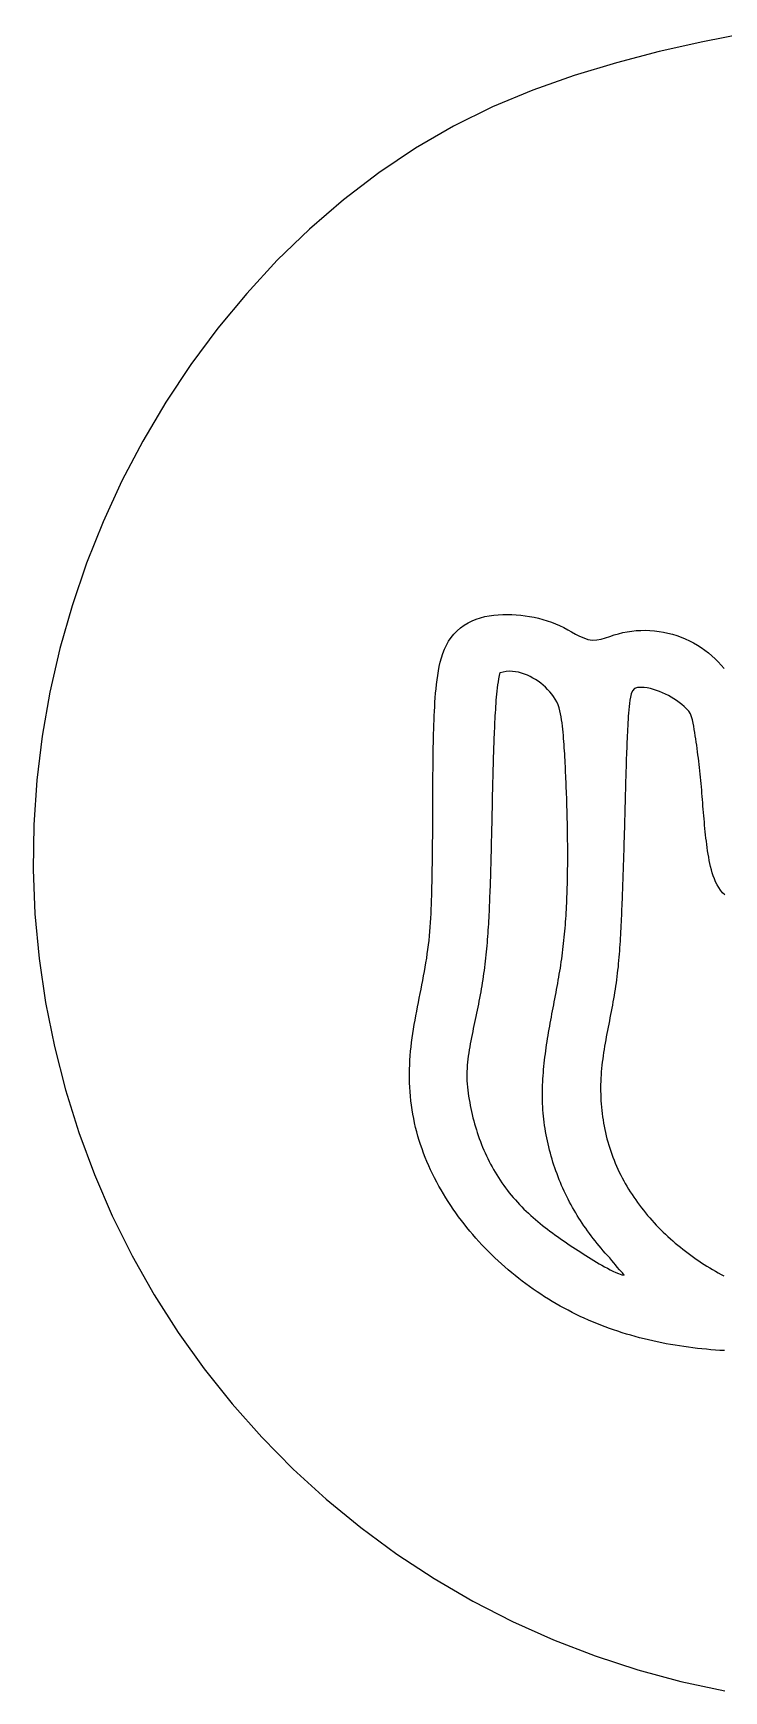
# Model space of a CAD drawing. Extents: x 94.2 to 110.9, y 183.9 to 225.2.
# Drawn here: x 102.88 to 106.14, y 184.01 to 191.84 of the extents above; entities that cross this region are included whole.
import ezdxf

# ---------------------------------------------------------------- set-up
doc = ezdxf.new("R2010")
doc.units = 0
doc.layers.add('CALQUE_1', color=7, linetype='CONTINUOUS')

msp = doc.modelspace()

# ---------------------------------------------------------------- linework, layer by layer
at = {"layer": 'CALQUE_1', "color": 7}
for points in [[(106.2524, 191.841), (106.0448, 191.8001), (105.8394, 191.7541), (105.6369, 191.7016), (105.4379, 191.6413), (105.2429, 191.572), (105.0526, 191.4924), (104.8674, 191.4011), (104.6879, 191.2973), (104.5147, 191.1813), (104.348, 191.054), (104.1884, 190.9163), (104.0362, 190.7688), (103.8919, 190.6125), (103.7559, 190.4482), (103.6285, 190.2767), (103.5103, 190.0988), (103.4016, 189.9154), (103.3028, 189.7271), (103.214, 189.5344), (103.1354, 189.3379), (103.0672, 189.1379), (103.0094, 188.935), (102.9624, 188.7297), (102.9261, 188.5223), (102.9008, 188.3134), (102.8867, 188.1035), (102.8838, 187.893), (102.8923, 187.6825), (102.912, 187.4725), (102.9428, 187.2636), (102.9844, 187.0564), (103.0368, 186.8517), (103.0998, 186.6498), (103.1732, 186.4515), (103.2568, 186.2574), (103.3506, 186.0681), (103.4544, 185.8841), (103.5679, 185.706), (103.6907, 185.5343), (103.8225, 185.3693), (103.9627, 185.2115), (104.111, 185.0612), (104.2669, 184.919), (104.4301, 184.7851), (104.6001, 184.66), (104.7765, 184.5442), (104.9589, 184.438), (105.1467, 184.3417), (105.3395, 184.2554), (105.5365, 184.1794), (105.7374, 184.1138), (105.9413, 184.0587), (106.1479, 184.0143)], [(106.1468, 185.6206), (106.1256, 185.6219), (106.1043, 185.6233), (106.0831, 185.625), (106.0619, 185.6269), (106.0407, 185.629), (106.0195, 185.6313), (105.9983, 185.6338), (105.9771, 185.6365), (105.9559, 185.6395), (105.9348, 185.6426), (105.9137, 185.646), (105.8927, 185.6497), (105.8716, 185.6535), (105.8506, 185.6576), (105.8297, 185.6619), (105.8088, 185.6665), (105.788, 185.6713), (105.7672, 185.6763), (105.7465, 185.6816), (105.7259, 185.6872), (105.7054, 185.693), (105.6849, 185.699), (105.6645, 185.7053), (105.6442, 185.7118), (105.6239, 185.7186), (105.6038, 185.7257), (105.5838, 185.733), (105.5639, 185.7406), (105.544, 185.7484), (105.5243, 185.7565), (105.5047, 185.7649), (105.4853, 185.7736), (105.4659, 185.7825), (105.4467, 185.7918), (105.4276, 185.8012), (105.4086, 185.811), (105.3898, 185.821), (105.3711, 185.8313), (105.3526, 185.8418), (105.3342, 185.8526), (105.316, 185.8637), (105.2979, 185.875), (105.2799, 185.8866), (105.2622, 185.8984), (105.2445, 185.9105), (105.2271, 185.9229), (105.2098, 185.9354), (105.1927, 185.9483), (105.1758, 185.9613), (105.159, 185.9746), (105.1425, 185.9882), (105.1261, 186.002), (105.1099, 186.016), (105.0939, 186.0302), (105.0781, 186.0447), (105.0625, 186.0594), (105.0471, 186.0744), (105.0319, 186.0895), (105.0169, 186.1049), (105.0021, 186.1206), (104.9875, 186.1364), (104.9732, 186.1524), (104.959, 186.1687), (104.9451, 186.1852), (104.9315, 186.2018), (104.9181, 186.2187), (104.9049, 186.2358), (104.892, 186.2531), (104.8793, 186.2706), (104.867, 186.2882), (104.8549, 186.3061), (104.8431, 186.3241), (104.8316, 186.3423), (104.8204, 186.3607), (104.8095, 186.3792), (104.799, 186.3979), (104.7887, 186.4168), (104.7789, 186.4358), (104.7693, 186.455), (104.7601, 186.4743), (104.7513, 186.4938), (104.7428, 186.5134), (104.7347, 186.5332), (104.727, 186.553), (104.7197, 186.573), (104.7128, 186.5932), (104.7062, 186.6134), (104.7001, 186.6338), (104.6945, 186.6543), (104.6892, 186.6749), (104.6844, 186.6956), (104.68, 186.7164), (104.6761, 186.7373), (104.6725, 186.7583), (104.6695, 186.7793), (104.6668, 186.8004), (104.6646, 186.8216), (104.6629, 186.8427), (104.6616, 186.864), (104.6607, 186.8852), (104.6602, 186.9064), (104.6602, 186.9277), (104.6605, 186.949), (104.6612, 186.9702), (104.6623, 186.9914), (104.6638, 187.0126), (104.6656, 187.0338), (104.6677, 187.055), (104.6702, 187.0761), (104.6729, 187.0971), (104.6759, 187.1181), (104.6792, 187.1391), (104.6826, 187.16), (104.6863, 187.1809), (104.6901, 187.2018), (104.6941, 187.2227), (104.6981, 187.2435), (104.7022, 187.2644), (104.7064, 187.2852), (104.7105, 187.3061), (104.7147, 187.3269), (104.7188, 187.3477), (104.7229, 187.3686), (104.7268, 187.3895), (104.7307, 187.4104), (104.7344, 187.4313), (104.7379, 187.4522), (104.7413, 187.4732), (104.7444, 187.4942), (104.7473, 187.5152), (104.7499, 187.5362), (104.7523, 187.5573), (104.7544, 187.5784), (104.7562, 187.5996), (104.7579, 187.6207), (104.7594, 187.6419), (104.7607, 187.6631), (104.7618, 187.6843), (104.7628, 187.7056), (104.7637, 187.7268), (104.7644, 187.748), (104.7651, 187.7693), (104.7657, 187.7905), (104.7663, 187.8118), (104.7668, 187.833), (104.7672, 187.8542), (104.7677, 187.8755), (104.768, 187.8967), (104.7684, 187.9179), (104.7687, 187.9392), (104.7689, 187.9604), (104.7691, 187.9816), (104.7693, 188.0028), (104.7695, 188.0241), (104.7697, 188.0453), (104.7698, 188.0665), (104.7699, 188.0877), (104.77, 188.109), (104.7701, 188.1302), (104.7702, 188.1514), (104.7703, 188.1726), (104.7703, 188.1939), (104.7704, 188.2151), (104.7705, 188.2363), (104.7705, 188.2575), (104.7706, 188.2788), (104.7707, 188.3), (104.7708, 188.3212), (104.771, 188.3424), (104.7712, 188.3637), (104.7713, 188.3849), (104.7716, 188.4061), (104.7718, 188.4274), (104.7721, 188.4486), (104.7725, 188.4698), (104.7729, 188.4911), (104.7733, 188.5123), (104.7738, 188.5335), (104.7744, 188.5548), (104.7751, 188.576), (104.7759, 188.5972), (104.7769, 188.6184), (104.7779, 188.6396), (104.7791, 188.6608), (104.7804, 188.682), (104.7819, 188.7032), (104.7837, 188.7243), (104.7857, 188.7454), (104.7879, 188.7665), (104.7905, 188.7876), (104.7935, 188.8087), (104.797, 188.8297), (104.8009, 188.8506), (104.8055, 188.8714), (104.8109, 188.892), (104.8174, 188.9122), (104.8251, 188.932), (104.8342, 188.9512), (104.8447, 188.9698), (104.8567, 188.9874), (104.8701, 189.004), (104.8849, 189.0193), (104.901, 189.0333), (104.9182, 189.0458), (104.9364, 189.0569), (104.9554, 189.0665), (104.9751, 189.0746), (104.9953, 189.0812), (105.0159, 189.0863), (105.0368, 189.0902), (105.0579, 189.093), (105.0791, 189.0949), (105.1003, 189.096), (105.1216, 189.0963), (105.1428, 189.0959), (105.164, 189.0948), (105.1852, 189.093), (105.2063, 189.0905), (105.2273, 189.0873), (105.2482, 189.0834), (105.2689, 189.0787), (105.2895, 189.0733), (105.3098, 189.0671), (105.3298, 189.0601), (105.3496, 189.0523), (105.369, 189.0437), (105.3881, 189.0344), (105.407, 189.0246), (105.4256, 189.0143), (105.4441, 189.004), (105.463, 188.9943), (105.4824, 188.9857), (105.5026, 188.9788), (105.5235, 188.9754), (105.5447, 188.9764), (105.5656, 188.9804), (105.586, 188.9863), (105.6061, 188.993), (105.6263, 188.9997), (105.6467, 189.0057), (105.6674, 189.0107), (105.6883, 189.0148), (105.7094, 189.0179), (105.7307, 189.0201), (105.7522, 189.0213), (105.7736, 189.0216), (105.7951, 189.0209), (105.8166, 189.0192), (105.838, 189.0167), (105.8592, 189.0131), (105.8803, 189.0086), (105.9012, 189.0032), (105.9218, 188.9969), (105.9421, 188.9897), (105.9621, 188.9816), (105.9816, 188.9726), (106.0006, 188.9628), (106.0192, 188.9522), (106.0372, 188.9408), (106.0545, 188.9285), (106.0712, 188.9156), (106.0872, 188.9018), (106.1026, 188.8874), (106.1175, 188.8724), (106.1319, 188.8569), (106.1458, 188.8409)], [(105.0871, 188.8218), (105.0836, 188.8075), (105.0809, 188.7931), (105.0782, 188.7787), (105.076, 188.7642), (105.0741, 188.7496), (105.0724, 188.735), (105.0708, 188.7204), (105.0695, 188.7058), (105.0683, 188.6912), (105.0673, 188.6765), (105.0663, 188.6619), (105.0654, 188.6472), (105.0645, 188.6326), (105.0637, 188.6179), (105.0629, 188.6033), (105.0621, 188.5886), (105.0614, 188.574), (105.0607, 188.5593), (105.0601, 188.5446), (105.0595, 188.53), (105.0589, 188.5153), (105.0583, 188.5006), (105.0578, 188.486), (105.0572, 188.4713), (105.0567, 188.4566), (105.0562, 188.442), (105.0558, 188.4273), (105.0553, 188.4126), (105.0549, 188.3979), (105.0545, 188.3833), (105.0541, 188.3686), (105.0537, 188.3539), (105.0533, 188.3392), (105.0529, 188.3246), (105.0526, 188.3099), (105.0522, 188.2952), (105.0519, 188.2806), (105.0516, 188.2659), (105.0512, 188.2512), (105.0509, 188.2365), (105.0506, 188.2219), (105.0503, 188.2072), (105.05, 188.1925), (105.0497, 188.1778), (105.0494, 188.1632), (105.0491, 188.1485), (105.0487, 188.1338), (105.0484, 188.1191), (105.0481, 188.1045), (105.0478, 188.0898), (105.0475, 188.0751), (105.0472, 188.0604), (105.0468, 188.0458), (105.0465, 188.0311), (105.0462, 188.0164), (105.0458, 188.0018), (105.0455, 187.9871), (105.0451, 187.9724), (105.0447, 187.9577), (105.0443, 187.9431), (105.0439, 187.9284), (105.0435, 187.9137), (105.0431, 187.8991), (105.0427, 187.8844), (105.0422, 187.8697), (105.0418, 187.855), (105.0413, 187.8404), (105.0408, 187.8257), (105.0403, 187.811), (105.0398, 187.7963), (105.0392, 187.7817), (105.0386, 187.767), (105.038, 187.7523), (105.0374, 187.7377), (105.0368, 187.723), (105.0362, 187.7083), (105.0355, 187.6936), (105.0348, 187.679), (105.034, 187.6643), (105.0333, 187.6496), (105.0324, 187.635), (105.0316, 187.6203), (105.0307, 187.6056), (105.0297, 187.591), (105.0287, 187.5763), (105.0276, 187.5617), (105.0264, 187.5471), (105.0252, 187.5324), (105.0239, 187.5178), (105.0225, 187.5032), (105.0211, 187.4886), (105.0195, 187.474), (105.0179, 187.4594), (105.0161, 187.4449), (105.0143, 187.4303), (105.0124, 187.4157), (105.0103, 187.4012), (105.0082, 187.3867), (105.006, 187.3722), (105.0037, 187.3577), (105.0013, 187.3432), (104.9988, 187.3287), (104.9963, 187.3142), (104.9937, 187.2998), (104.991, 187.2854), (104.9882, 187.2709), (104.9854, 187.2565), (104.9826, 187.2421), (104.9797, 187.2277), (104.9767, 187.2133), (104.9737, 187.199), (104.9707, 187.1846), (104.9676, 187.1703), (104.9646, 187.1559), (104.9615, 187.1416), (104.9585, 187.1272), (104.9556, 187.1128), (104.9527, 187.0984), (104.9499, 187.084), (104.9472, 187.0696), (104.9447, 187.0551), (104.9422, 187.0406), (104.94, 187.0261), (104.9378, 187.0115), (104.936, 186.9969), (104.9343, 186.9823), (104.9329, 186.9677), (104.9319, 186.953), (104.9311, 186.9383), (104.9308, 186.9237), (104.9309, 186.909), (104.9314, 186.8944), (104.9323, 186.8797), (104.9336, 186.8651), (104.9352, 186.8505), (104.9371, 186.8359), (104.9393, 186.8214), (104.9417, 186.8068), (104.9443, 186.7924), (104.9471, 186.7779), (104.95, 186.7635), (104.9531, 186.7491), (104.9564, 186.7348), (104.9599, 186.7205), (104.9636, 186.7062), (104.9675, 186.6921), (104.9715, 186.6779), (104.9757, 186.6639), (104.9802, 186.6499), (104.9848, 186.6359), (104.9897, 186.6221), (104.9947, 186.6083), (105, 186.5946), (105.0055, 186.5809), (105.0112, 186.5674), (105.0171, 186.5539), (105.0233, 186.5405), (105.0296, 186.5273), (105.0362, 186.5141), (105.0429, 186.5011), (105.0499, 186.4881), (105.0571, 186.4753), (105.0645, 186.4626), (105.0721, 186.45), (105.08, 186.4376), (105.088, 186.4252), (105.0963, 186.4131), (105.1048, 186.401), (105.1135, 186.3892), (105.1223, 186.3774), (105.1314, 186.3659), (105.1407, 186.3544), (105.1502, 186.3432), (105.1598, 186.3321), (105.1696, 186.3211), (105.1796, 186.3103), (105.1898, 186.2997), (105.2002, 186.2893), (105.2107, 186.279), (105.2214, 186.269), (105.2322, 186.259), (105.2432, 186.2493), (105.2543, 186.2397), (105.2656, 186.2303), (105.2769, 186.221), (105.2884, 186.2118), (105.2999, 186.2027), (105.3116, 186.1938), (105.3233, 186.1849), (105.3351, 186.1762), (105.3469, 186.1675), (105.3589, 186.159), (105.3708, 186.1505), (105.3829, 186.142), (105.3949, 186.1337), (105.407, 186.1254), (105.4192, 186.1171), (105.4314, 186.1089), (105.4436, 186.1008), (105.4559, 186.0928), (105.4682, 186.0848), (105.4806, 186.0769), (105.493, 186.0691), (105.5054, 186.0613), (105.5179, 186.0536), (105.5305, 186.046), (105.5431, 186.0385), (105.5558, 186.0311), (105.5686, 186.0238), (105.5813, 186.0167), (105.5941, 186.0097), (105.607, 186.0028), (105.6203, 185.996), (105.6337, 185.9896), (105.6468, 185.9846), (105.6619, 185.9791), (105.6729, 185.977), (105.6658, 185.9874), (105.6518, 186.0026), (105.6412, 186.0151), (105.6331, 186.0256), (105.6248, 186.0358), (105.6153, 186.0467), (105.6051, 186.058), (105.5947, 186.0694), (105.5846, 186.0808), (105.5746, 186.0923), (105.5647, 186.1039), (105.5551, 186.1155), (105.5456, 186.1271), (105.5362, 186.1388), (105.5271, 186.1506), (105.5181, 186.1624), (105.5092, 186.1743), (105.5006, 186.1862), (105.4921, 186.1982), (105.4837, 186.2102), (105.4756, 186.2224), (105.4676, 186.2346), (105.4597, 186.2468), (105.4521, 186.2592), (105.4446, 186.2716), (105.4372, 186.2841), (105.43, 186.2967), (105.423, 186.3094), (105.4162, 186.3222), (105.4095, 186.335), (105.4029, 186.348), (105.3966, 186.3611), (105.3904, 186.3742), (105.3843, 186.3875), (105.3784, 186.4008), (105.3727, 186.4143), (105.3671, 186.4278), (105.3618, 186.4415), (105.3565, 186.4552), (105.3515, 186.4691), (105.3466, 186.483), (105.3419, 186.4969), (105.3374, 186.511), (105.3331, 186.5251), (105.3289, 186.5393), (105.325, 186.5536), (105.3212, 186.5679), (105.3176, 186.5822), (105.3142, 186.5967), (105.311, 186.6111), (105.308, 186.6256), (105.3052, 186.6401), (105.3026, 186.6547), (105.3002, 186.6693), (105.298, 186.6839), (105.296, 186.6986), (105.2942, 186.7132), (105.2927, 186.7279), (105.2913, 186.7426), (105.2902, 186.7573), (105.2893, 186.772), (105.2886, 186.7867), (105.2881, 186.8013), (105.2878, 186.816), (105.2877, 186.8307), (105.2879, 186.8454), (105.2881, 186.8601), (105.2886, 186.8748), (105.2892, 186.8894), (105.29, 186.9041), (105.291, 186.9188), (105.2921, 186.9334), (105.2933, 186.9481), (105.2947, 186.9627), (105.2962, 186.9774), (105.2978, 186.992), (105.2996, 187.0066), (105.3014, 187.0212), (105.3034, 187.0358), (105.3054, 187.0504), (105.3076, 187.065), (105.3098, 187.0796), (105.3121, 187.0942), (105.3145, 187.1087), (105.317, 187.1233), (105.3195, 187.1378), (105.322, 187.1523), (105.3246, 187.1668), (105.3273, 187.1813), (105.33, 187.1958), (105.3327, 187.2102), (105.3354, 187.2247), (105.3381, 187.2391), (105.3409, 187.2536), (105.3436, 187.268), (105.3464, 187.2824), (105.3491, 187.2969), (105.3518, 187.3113), (105.3545, 187.3257), (105.3572, 187.3401), (105.3598, 187.3546), (105.3624, 187.369), (105.3649, 187.3834), (105.3674, 187.3979), (105.3698, 187.4123), (105.3722, 187.4268), (105.3744, 187.4413), (105.3766, 187.4558), (105.3787, 187.4703), (105.3808, 187.4848), (105.3827, 187.4993), (105.3845, 187.5139), (105.3862, 187.5284), (105.3879, 187.543), (105.3894, 187.5576), (105.3909, 187.5722), (105.3923, 187.5868), (105.3936, 187.6014), (105.3948, 187.616), (105.396, 187.6307), (105.3971, 187.6453), (105.3981, 187.66), (105.3991, 187.6746), (105.3999, 187.6893), (105.4008, 187.704), (105.4015, 187.7187), (105.4022, 187.7334), (105.4029, 187.748), (105.4035, 187.7627), (105.404, 187.7774), (105.4045, 187.7921), (105.4049, 187.8068), (105.4053, 187.8215), (105.4057, 187.8362), (105.406, 187.8509), (105.4063, 187.8656), (105.4065, 187.8803), (105.4067, 187.895), (105.4069, 187.9096), (105.407, 187.9243), (105.4071, 187.939), (105.4071, 187.9537), (105.4071, 187.9684), (105.4071, 187.9831), (105.4071, 187.9977), (105.407, 188.0124), (105.4068, 188.0271), (105.4067, 188.0418), (105.4065, 188.0564), (105.4063, 188.0711), (105.406, 188.0858), (105.4058, 188.1005), (105.4055, 188.1151), (105.4051, 188.1298), (105.4048, 188.1445), (105.4044, 188.1591), (105.404, 188.1738), (105.4036, 188.1885), (105.4031, 188.2032), (105.4026, 188.2178), (105.4021, 188.2325), (105.4016, 188.2472), (105.4011, 188.2618), (105.4005, 188.2765), (105.3999, 188.2912), (105.3993, 188.3058), (105.3987, 188.3205), (105.398, 188.3352), (105.3973, 188.3498), (105.3966, 188.3645), (105.3959, 188.3791), (105.3952, 188.3938), (105.3944, 188.4085), (105.3936, 188.4231), (105.3928, 188.4378), (105.392, 188.4524), (105.391, 188.4671), (105.3901, 188.4817), (105.389, 188.4964), (105.3879, 188.511), (105.3867, 188.5256), (105.3854, 188.5402), (105.3839, 188.5549), (105.3823, 188.5694), (105.3805, 188.584), (105.3784, 188.5985), (105.3761, 188.6131), (105.3734, 188.6275), (105.3701, 188.6419), (105.3661, 188.656), (105.3612, 188.6698), (105.3553, 188.6833), (105.3484, 188.6963), (105.3405, 188.7087), (105.3318, 188.7205), (105.3223, 188.7318), (105.3124, 188.7426), (105.302, 188.753), (105.2911, 188.7629), (105.2798, 188.7721), (105.2679, 188.7808), (105.2556, 188.7889), (105.243, 188.7964), (105.23, 188.8033), (105.2167, 188.8095), (105.203, 188.815), (105.1891, 188.8196), (105.1749, 188.8233), (105.1604, 188.8261), (105.1458, 188.8279), (105.1311, 188.8285), (105.1165, 188.8274), (105.1021, 188.8247), (105.0878, 188.8211)], [(105.0878, 188.8211), (105.0871, 188.8218)], [(106.1492, 187.7719), (106.1384, 187.7826), (106.1287, 187.7943), (106.1199, 187.8068), (106.1121, 187.8199), (106.1052, 187.8335), (106.0993, 187.8475), (106.094, 187.8618), (106.0893, 187.8763), (106.0852, 187.8909), (106.0815, 187.9057), (106.0782, 187.9205), (106.0752, 187.9354), (106.0725, 187.9503), (106.07, 187.9653), (106.0676, 187.9803), (106.0655, 187.9954), (106.0634, 188.0104), (106.0615, 188.0255), (106.0597, 188.0406), (106.058, 188.0557), (106.0564, 188.0708), (106.0549, 188.0859), (106.0534, 188.101), (106.052, 188.1161), (106.0506, 188.1312), (106.0493, 188.1464), (106.048, 188.1615), (106.0467, 188.1766), (106.0455, 188.1918), (106.0443, 188.2069), (106.0431, 188.222), (106.0419, 188.2372), (106.0407, 188.2523), (106.0395, 188.2675), (106.0383, 188.2826), (106.037, 188.2977), (106.0356, 188.3129), (106.0342, 188.328), (106.0326, 188.3431), (106.031, 188.3582), (106.0294, 188.3733), (106.0276, 188.3884), (106.0258, 188.4034), (106.0239, 188.4185), (106.022, 188.4336), (106.02, 188.4486), (106.018, 188.4637), (106.0159, 188.4787), (106.0138, 188.4938), (106.0116, 188.5088), (106.0093, 188.5238), (106.0069, 188.5388), (106.0043, 188.5538), (106.0016, 188.5687), (105.9986, 188.5836), (105.9953, 188.5984), (105.9916, 188.6132), (105.9871, 188.6276), (105.979, 188.6404), (105.9684, 188.6516), (105.957, 188.6621), (105.9454, 188.672), (105.9335, 188.6813), (105.9213, 188.6902), (105.9086, 188.6985), (105.8956, 188.7063), (105.8822, 188.7136), (105.8686, 188.7204), (105.8548, 188.7268), (105.8407, 188.7326), (105.8265, 188.7379), (105.8121, 188.7426), (105.7974, 188.7466), (105.7825, 188.7497), (105.7674, 188.7517), (105.7521, 188.7523), (105.737, 188.7513), (105.7229, 188.7462), (105.7124, 188.7354), (105.7071, 188.7212), (105.7036, 188.7064), (105.701, 188.6914), (105.6988, 188.6764), (105.6971, 188.6613), (105.6955, 188.6462), (105.6942, 188.6311), (105.693, 188.6159), (105.6919, 188.6008), (105.691, 188.5856), (105.6902, 188.5704), (105.6894, 188.5553), (105.6886, 188.5401), (105.6879, 188.5249), (105.6873, 188.5098), (105.6866, 188.4946), (105.686, 188.4794), (105.6854, 188.4642), (105.6848, 188.4491), (105.6843, 188.4339), (105.6837, 188.4187), (105.6832, 188.4035), (105.6827, 188.3884), (105.6823, 188.3732), (105.6818, 188.358), (105.6813, 188.3428), (105.6809, 188.3276), (105.6804, 188.3125), (105.68, 188.2973), (105.6796, 188.2821), (105.6792, 188.2669), (105.6788, 188.2517), (105.6784, 188.2365), (105.678, 188.2214), (105.6776, 188.2062), (105.6772, 188.191), (105.6768, 188.1758), (105.6764, 188.1606), (105.676, 188.1454), (105.6756, 188.1303), (105.6752, 188.1151), (105.6748, 188.0999), (105.6744, 188.0847), (105.674, 188.0696), (105.6735, 188.0544), (105.6731, 188.0392), (105.6727, 188.024), (105.6722, 188.0088), (105.6718, 187.9937), (105.6713, 187.9785), (105.6708, 187.9633), (105.6703, 187.9481), (105.6699, 187.933), (105.6694, 187.9178), (105.6689, 187.9026), (105.6683, 187.8874), (105.6678, 187.8723), (105.6673, 187.8571), (105.6668, 187.8419), (105.6662, 187.8267), (105.6656, 187.8116), (105.6651, 187.7964), (105.6645, 187.7812), (105.6639, 187.766), (105.6633, 187.7508), (105.6627, 187.7357), (105.6621, 187.7205), (105.6615, 187.7053), (105.6608, 187.6901), (105.6602, 187.6749), (105.6595, 187.6597), (105.6588, 187.6446), (105.6581, 187.6294), (105.6574, 187.6142), (105.6566, 187.599), (105.6558, 187.5838), (105.655, 187.5686), (105.6541, 187.5535), (105.6532, 187.5383), (105.6521, 187.5232), (105.6511, 187.508), (105.6499, 187.4929), (105.6487, 187.4777), (105.6473, 187.4626), (105.6459, 187.4475), (105.6444, 187.4324), (105.6428, 187.4173), (105.641, 187.4022), (105.6392, 187.3871), (105.6372, 187.3721), (105.6351, 187.3571), (105.6329, 187.342), (105.6306, 187.327), (105.6283, 187.312), (105.6258, 187.2971), (105.6232, 187.2821), (105.6206, 187.2671), (105.6179, 187.2522), (105.6151, 187.2372), (105.6123, 187.2223), (105.6095, 187.2073), (105.6066, 187.1924), (105.6037, 187.1775), (105.6007, 187.1625), (105.5978, 187.1476), (105.5949, 187.1327), (105.592, 187.1177), (105.5892, 187.1028), (105.5865, 187.0879), (105.5838, 187.0729), (105.5812, 187.0579), (105.5787, 187.0429), (105.5764, 187.0279), (105.5741, 187.0129), (105.5721, 186.9979), (105.5702, 186.9828), (105.5684, 186.9678), (105.5669, 186.9527), (105.5656, 186.9375), (105.5645, 186.9224), (105.5636, 186.9072), (105.5629, 186.892), (105.5625, 186.8768), (105.5623, 186.8615), (105.5624, 186.8463), (105.5626, 186.8311), (105.5631, 186.8159), (105.5639, 186.8006), (105.5649, 186.7854), (105.5661, 186.7702), (105.5676, 186.7551), (105.5694, 186.7399), (105.5713, 186.7248), (105.5736, 186.7098), (105.5761, 186.6947), (105.5788, 186.6798), (105.5818, 186.6648), (105.5851, 186.6499), (105.5886, 186.6351), (105.5924, 186.6204), (105.5964, 186.6057), (105.6007, 186.5911), (105.6052, 186.5765), (105.61, 186.5621), (105.615, 186.5477), (105.6203, 186.5334), (105.6258, 186.5192), (105.6315, 186.5051), (105.6376, 186.4911), (105.6438, 186.4773), (105.6503, 186.4635), (105.6571, 186.4498), (105.664, 186.4363), (105.6712, 186.4229), (105.6787, 186.4095), (105.6863, 186.3964), (105.6942, 186.3833), (105.7023, 186.3703), (105.7106, 186.3575), (105.7191, 186.3448), (105.7278, 186.3322), (105.7367, 186.3198), (105.7458, 186.3074), (105.7551, 186.2952), (105.7646, 186.2832), (105.7743, 186.2712), (105.7842, 186.2594), (105.7942, 186.2477), (105.8044, 186.2362), (105.8148, 186.2248), (105.8253, 186.2135), (105.836, 186.2024), (105.8469, 186.1914), (105.8579, 186.1806), (105.869, 186.1699), (105.8803, 186.1593), (105.8918, 186.1489), (105.9033, 186.1386), (105.915, 186.1285), (105.9269, 186.1186), (105.9388, 186.1087), (105.9509, 186.0991), (105.9631, 186.0896), (105.9754, 186.0802), (105.9878, 186.071), (106.0004, 186.062), (106.013, 186.0531), (106.0257, 186.0443), (106.0385, 186.0358), (106.0514, 186.0274), (106.0644, 186.0191), (106.0775, 186.0111), (106.0907, 186.0031), (106.1039, 185.9954), (106.1173, 185.9878), (106.1307, 185.9803), (106.1442, 185.9731)]]:
    msp.add_lwpolyline(points, dxfattribs=at)

doc.saveas('drawing.dxf')
